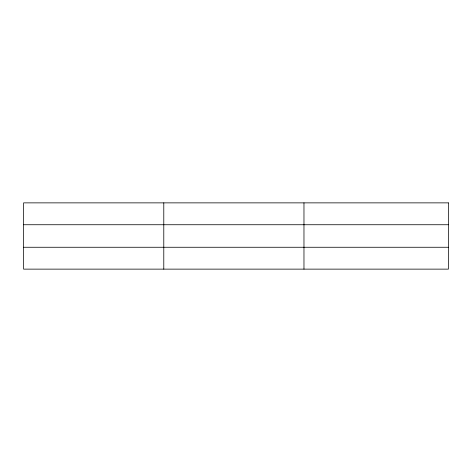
<?xml version="1.0" encoding="UTF-8"?>
<svg xmlns="http://www.w3.org/2000/svg" width="472" height="472" viewBox="0 0 472 472"><rect width="100%" height="100%" fill="white"/><g stroke="black" fill="none" stroke-linecap="round" stroke-linejoin="round"><path stroke-width="0.71" d="M303.968 202.866L303.968 269.134M23.6 224.737L448.4 224.737M23.6 247.263L448.4 247.263M163.784 202.866L163.784 269.134M448.4 202.866L448.4 269.134L23.6 269.134L23.6 202.866L448.4 202.866"/></g></svg>
